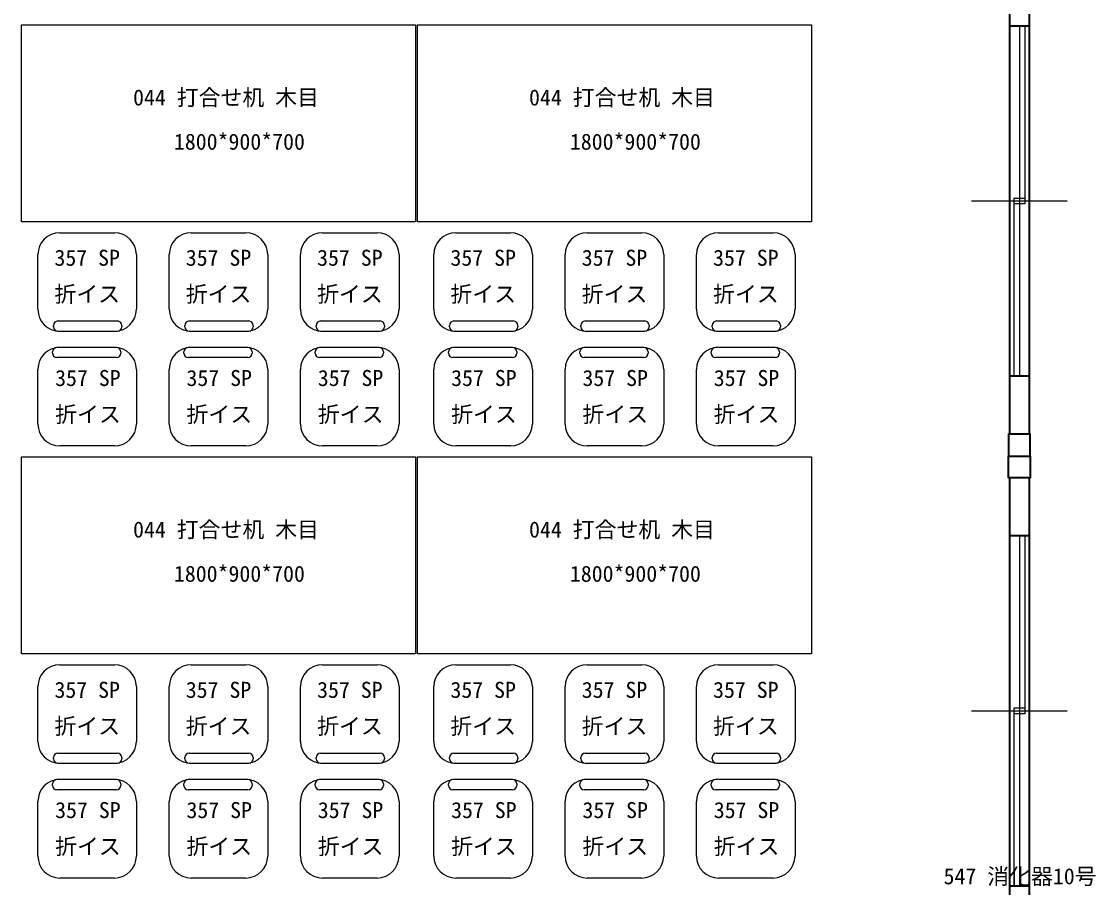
# Model space of a CAD drawing. Units: millimetres at full size, sheet at 1:50; details may follow other scales. Extents: x -7823 to 8572, y -5149 to 5957.
# Drawn here: x -4820 to 87, y -1718 to 2240 of the extents above; entities that cross this region are included whole.
import ezdxf
from ezdxf.enums import TextEntityAlignment as Align

# ---------------------------------------------------------------- set-up
doc = ezdxf.new("R2010")
doc.units = ezdxf.units.MM
doc.header["$LTSCALE"] = 50
doc.layers.add('0-1', color=7, linetype='Continuous', lineweight=25)
doc.layers.add('0-2', color=7, linetype='Continuous', lineweight=25)
doc.styles.add('ＭＳ ゴシック', font='')
doc.styles.get('ＭＳ ゴシック').set_extended_font_data('MS Gothic')

msp = doc.modelspace()

# ---------------------------------------------------------------- linework, layer by layer
at = {"layer": '0-1', "color": 2, "lineweight": 40}
for p, q in [((-306.22, 2483.89), (-306.22, 353.89)), ((-216.22, 2483.89), (-216.22, 353.89)), ((-216.22, 2218.89), (-306.21, 2218.89)), ((-216.22, 618.89), (-306.21, 618.89)), ((-306.22, 153.89), (-306.22, -1976.11)), ((-216.22, 153.89), (-216.22, -1976.11)), ((-216.22, -111.11), (-306.21, -111.11)), ((-216.22, -1711.11), (-306.21, -1711.11))]:
    msp.add_line(p, q, dxfattribs=at)
at = {"layer": '0-1'}
for p, q in [((-261.22, 2218.89), (-261.22, 618.89)), ((-236.22, 2218.89), (-236.22, 1406.39)), ((-286.22, 1431.39), (-286.22, 618.89)), ((-236.22, 1431.39), (-286.22, 1431.39)), ((-43.09, 1418.89), (-479.34, 1418.89)), ((-236.22, 1406.39), (-286.22, 1406.39)), ((-261.22, -111.11), (-261.22, -1711.11)), ((-236.22, -111.11), (-236.22, -923.61)), ((-43.09, -911.11), (-479.34, -911.11)), ((-286.22, -898.61), (-286.22, -1711.11)), ((-236.22, -898.61), (-286.22, -898.61)), ((-236.22, -923.61), (-286.22, -923.61))]:
    msp.add_line(p, q, dxfattribs=at)
at = {"layer": '0-1', "color": 2, "lineweight": 40}
for points in [[(-211.22, 253.89), (-211.22, 353.89), (-311.22, 353.89), (-311.22, 253.89)], [(-211.22, 253.89), (-211.22, 153.89), (-311.22, 153.89), (-311.22, 253.89)]]:
    msp.add_lwpolyline(points, close=True, dxfattribs=at)
at = {"layer": '0-2'}
for p, q in [((-4645.28, 1274.53), (-4395.28, 1274.53)), ((-4045.28, 1274.53), (-3795.28, 1274.53)), ((-3445.28, 1274.53), (-3195.28, 1274.53)), ((-2836.21, 1274.53), (-2586.21, 1274.53)), ((-2236.21, 1274.53), (-1986.21, 1274.53)), ((-1636.21, 1274.53), (-1386.21, 1274.53)), ((-4745.28, 924.53), (-4745.28, 1174.53)), ((-4295.28, 1174.53), (-4295.28, 924.53)), ((-4145.28, 924.53), (-4145.28, 1174.53)), ((-3695.28, 1174.53), (-3695.28, 924.53)), ((-3545.28, 924.53), (-3545.28, 1174.53)), ((-3095.28, 1174.53), (-3095.28, 924.53)), ((-2936.22, 924.53), (-2936.22, 1174.53)), ((-2486.22, 1174.53), (-2486.22, 924.53)), ((-2336.22, 924.53), (-2336.22, 1174.53)), ((-1886.22, 1174.53), (-1886.22, 924.53)), ((-1736.22, 924.53), (-1736.22, 1174.53)), ((-1286.22, 1174.53), (-1286.22, 924.53)), ((-4674.31, 844.53), (-4674.31, 851.1)), ((-4654.31, 871.1), (-4382.04, 871.1)), ((-4362.04, 851.1), (-4362.04, 844.53)), ((-4074.31, 844.53), (-4074.31, 851.1)), ((-4054.31, 871.1), (-3782.04, 871.1)), ((-3762.04, 851.1), (-3762.04, 844.53)), ((-3474.31, 844.53), (-3474.31, 851.1)), ((-3454.31, 871.1), (-3182.04, 871.1)), ((-3162.04, 851.1), (-3162.04, 844.53)), ((-2865.24, 844.53), (-2865.24, 851.1)), ((-2845.24, 871.1), (-2572.97, 871.1)), ((-2552.97, 851.1), (-2552.97, 844.53)), ((-2265.24, 844.53), (-2265.24, 851.1)), ((-2245.24, 871.1), (-1972.97, 871.1)), ((-1952.97, 851.1), (-1952.97, 844.53)), ((-1665.24, 844.53), (-1665.24, 851.1)), ((-1645.24, 871.1), (-1372.97, 871.1)), ((-1352.97, 851.1), (-1352.97, 844.53)), ((-4654.31, 824.53), (-4382.04, 824.53)), ((-4054.31, 824.53), (-3782.04, 824.53)), ((-3454.31, 824.53), (-3182.04, 824.53)), ((-2845.24, 824.53), (-2572.97, 824.53)), ((-2245.24, 824.53), (-1972.97, 824.53)), ((-1645.24, 824.53), (-1372.97, 824.53)), ((-4386.26, 750.18), (-4658.53, 750.18)), ((-3786.26, 750.18), (-4058.53, 750.18)), ((-3186.26, 750.18), (-3458.53, 750.18)), ((-2577.19, 750.18), (-2849.46, 750.18)), ((-1977.19, 750.18), (-2249.46, 750.18)), ((-1377.19, 750.18), (-1649.46, 750.18)), ((-4678.53, 723.61), (-4678.53, 730.18)), ((-4386.26, 703.61), (-4658.53, 703.61)), ((-4366.26, 730.18), (-4366.26, 723.61)), ((-4078.53, 723.61), (-4078.53, 730.18)), ((-3786.26, 703.61), (-4058.53, 703.61)), ((-3766.26, 730.18), (-3766.26, 723.61)), ((-3478.53, 723.61), (-3478.53, 730.18)), ((-3186.26, 703.61), (-3458.53, 703.61)), ((-3166.26, 730.18), (-3166.26, 723.61)), ((-2869.46, 723.61), (-2869.46, 730.18)), ((-2577.19, 703.61), (-2849.46, 703.61)), ((-2557.19, 730.18), (-2557.19, 723.61)), ((-2269.46, 723.61), (-2269.46, 730.18)), ((-1977.19, 703.61), (-2249.46, 703.61)), ((-1957.19, 730.18), (-1957.19, 723.61)), ((-1669.46, 723.61), (-1669.46, 730.18)), ((-1377.19, 703.61), (-1649.46, 703.61)), ((-1357.19, 730.18), (-1357.19, 723.61)), ((-4745.28, 400.18), (-4745.28, 650.18)), ((-4295.28, 650.18), (-4295.28, 400.18)), ((-4145.28, 400.18), (-4145.28, 650.18)), ((-3695.28, 650.18), (-3695.28, 400.18)), ((-3545.28, 400.18), (-3545.28, 650.18)), ((-3095.28, 650.18), (-3095.28, 400.18)), ((-2936.22, 400.18), (-2936.22, 650.18)), ((-2486.22, 650.18), (-2486.22, 400.18)), ((-2336.22, 400.18), (-2336.22, 650.18)), ((-1886.22, 650.18), (-1886.22, 400.18)), ((-1736.22, 400.18), (-1736.22, 650.18)), ((-1286.22, 650.18), (-1286.22, 400.18)), ((-4395.28, 300.18), (-4645.28, 300.18)), ((-3795.28, 300.18), (-4045.28, 300.18)), ((-3195.28, 300.18), (-3445.28, 300.18)), ((-2586.22, 300.18), (-2836.22, 300.18)), ((-1986.22, 300.18), (-2236.22, 300.18)), ((-1386.22, 300.18), (-1636.22, 300.18)), ((-4645.28, -699.82), (-4395.28, -699.82)), ((-4045.28, -699.82), (-3795.28, -699.82)), ((-3445.28, -699.82), (-3195.28, -699.82)), ((-2836.21, -699.82), (-2586.21, -699.82)), ((-2236.21, -699.82), (-1986.21, -699.82)), ((-1636.21, -699.82), (-1386.21, -699.82)), ((-4745.28, -1049.82), (-4745.28, -799.82)), ((-4295.28, -799.82), (-4295.28, -1049.82)), ((-4145.28, -1049.82), (-4145.28, -799.82)), ((-3695.28, -799.82), (-3695.28, -1049.82)), ((-3545.28, -1049.82), (-3545.28, -799.82)), ((-3095.28, -799.82), (-3095.28, -1049.82)), ((-2936.22, -1049.82), (-2936.22, -799.82)), ((-2486.22, -799.82), (-2486.22, -1049.82)), ((-2336.22, -1049.82), (-2336.22, -799.82)), ((-1886.22, -799.82), (-1886.22, -1049.82)), ((-1736.22, -1049.82), (-1736.22, -799.82)), ((-1286.22, -799.82), (-1286.22, -1049.82)), ((-4674.31, -1129.82), (-4674.31, -1123.25)), ((-4654.31, -1103.25), (-4382.04, -1103.25)), ((-4362.04, -1123.25), (-4362.04, -1129.82)), ((-4074.31, -1129.82), (-4074.31, -1123.25)), ((-4054.31, -1103.25), (-3782.04, -1103.25)), ((-3762.04, -1123.25), (-3762.04, -1129.82)), ((-3474.31, -1129.82), (-3474.31, -1123.25)), ((-3454.31, -1103.25), (-3182.04, -1103.25)), ((-3162.04, -1123.25), (-3162.04, -1129.82)), ((-2865.24, -1129.82), (-2865.24, -1123.25)), ((-2845.24, -1103.25), (-2572.97, -1103.25)), ((-2552.97, -1123.25), (-2552.97, -1129.82)), ((-2265.24, -1129.82), (-2265.24, -1123.25)), ((-2245.24, -1103.25), (-1972.97, -1103.25)), ((-1952.97, -1123.25), (-1952.97, -1129.82)), ((-1665.24, -1129.82), (-1665.24, -1123.25)), ((-1645.24, -1103.25), (-1372.97, -1103.25)), ((-1352.97, -1123.25), (-1352.97, -1129.82)), ((-4654.31, -1149.82), (-4382.04, -1149.82)), ((-4054.31, -1149.82), (-3782.04, -1149.82)), ((-3454.31, -1149.82), (-3182.04, -1149.82)), ((-2845.24, -1149.82), (-2572.97, -1149.82)), ((-2245.24, -1149.82), (-1972.97, -1149.82)), ((-1645.24, -1149.82), (-1372.97, -1149.82)), ((-4386.26, -1224.17), (-4658.53, -1224.17)), ((-3786.26, -1224.17), (-4058.53, -1224.17)), ((-3186.26, -1224.17), (-3458.53, -1224.17)), ((-2577.19, -1224.17), (-2849.46, -1224.17)), ((-1977.19, -1224.17), (-2249.46, -1224.17)), ((-1377.19, -1224.17), (-1649.46, -1224.17)), ((-4678.53, -1250.74), (-4678.53, -1244.17)), ((-4386.26, -1270.74), (-4658.53, -1270.74)), ((-4366.26, -1244.17), (-4366.26, -1250.74)), ((-4078.53, -1250.74), (-4078.53, -1244.17)), ((-3786.26, -1270.74), (-4058.53, -1270.74)), ((-3766.26, -1244.17), (-3766.26, -1250.74)), ((-3478.53, -1250.74), (-3478.53, -1244.17)), ((-3186.26, -1270.74), (-3458.53, -1270.74)), ((-3166.26, -1244.17), (-3166.26, -1250.74)), ((-2869.46, -1250.74), (-2869.46, -1244.17)), ((-2577.19, -1270.74), (-2849.46, -1270.74)), ((-2557.19, -1244.17), (-2557.19, -1250.74)), ((-2269.46, -1250.74), (-2269.46, -1244.17)), ((-1977.19, -1270.74), (-2249.46, -1270.74)), ((-1957.19, -1244.17), (-1957.19, -1250.74)), ((-1669.46, -1250.74), (-1669.46, -1244.17)), ((-1377.19, -1270.74), (-1649.46, -1270.74)), ((-1357.19, -1244.17), (-1357.19, -1250.74)), ((-4745.28, -1574.17), (-4745.28, -1324.17)), ((-4295.28, -1324.17), (-4295.28, -1574.17)), ((-4145.28, -1574.17), (-4145.28, -1324.17)), ((-3695.28, -1324.17), (-3695.28, -1574.17)), ((-3545.28, -1574.17), (-3545.28, -1324.17)), ((-3095.28, -1324.17), (-3095.28, -1574.17)), ((-2936.22, -1574.17), (-2936.22, -1324.17)), ((-2486.22, -1324.17), (-2486.22, -1574.17)), ((-2336.22, -1574.17), (-2336.22, -1324.17)), ((-1886.22, -1324.17), (-1886.22, -1574.17)), ((-1736.22, -1574.17), (-1736.22, -1324.17)), ((-1286.22, -1324.17), (-1286.22, -1574.17)), ((-4395.28, -1674.17), (-4645.28, -1674.17)), ((-3795.28, -1674.17), (-4045.28, -1674.17)), ((-3195.28, -1674.17), (-3445.28, -1674.17)), ((-2586.22, -1674.17), (-2836.22, -1674.17)), ((-1986.22, -1674.17), (-2236.22, -1674.17)), ((-1386.22, -1674.17), (-1636.22, -1674.17))]:
    msp.add_line(p, q, dxfattribs=at)
for points in [[(-4820.28, 1324.53), (-4820.28, 2224.53), (-3020.28, 2224.53), (-3020.28, 1324.53)], [(-3011.22, 1324.53), (-3011.22, 2224.53), (-1211.22, 2224.53), (-1211.22, 1324.53)], [(-4820.28, -649.82), (-4820.28, 250.18), (-3020.28, 250.18), (-3020.28, -649.82)], [(-3011.22, -649.82), (-3011.22, 250.18), (-1211.22, 250.18), (-1211.22, -649.82)]]:
    msp.add_lwpolyline(points, close=True, dxfattribs=at)
for centre, radius, start, end in [((-4645.28, 1174.53), 100, 90, 180), ((-4395.28, 1174.53), 100, 0, 90), ((-4045.28, 1174.53), 100, 90, 180), ((-3795.28, 1174.53), 100, 0, 90), ((-3445.28, 1174.53), 100, 90, 180), ((-3195.28, 1174.53), 100, 0, 90), ((-2836.21, 1174.53), 100, 90, 180), ((-2586.21, 1174.53), 100, 0, 90), ((-2236.21, 1174.53), 100, 90, 180), ((-1986.21, 1174.53), 100, 0, 90), ((-1636.21, 1174.53), 100, 90, 180), ((-1386.21, 1174.53), 100, 0, 90), ((-4645.28, 924.53), 100, 180, 270), ((-4395.28, 924.53), 100, 270, 0), ((-4045.28, 924.53), 100, 180, 270), ((-3795.28, 924.53), 100, 270, 0), ((-3445.28, 924.53), 100, 180, 270), ((-3195.28, 924.53), 100, 270, 0), ((-2836.21, 924.53), 100, 180, 270), ((-2586.21, 924.53), 100, 270, 0), ((-2236.21, 924.53), 100, 180, 270), ((-1986.21, 924.53), 100, 270, 0), ((-1636.21, 924.53), 100, 180, 270), ((-1386.21, 924.53), 100, 270, 0), ((-4654.31, 851.1), 20, 90, 180), ((-4654.31, 844.53), 20, 180, 270), ((-4382.04, 851.1), 20, 0, 90), ((-4382.04, 844.53), 20, 270, 0), ((-4054.31, 851.1), 20, 90, 180), ((-4054.31, 844.53), 20, 180, 270), ((-3782.04, 851.1), 20, 0, 90), ((-3782.04, 844.53), 20, 270, 0), ((-3454.31, 851.1), 20, 90, 180), ((-3454.31, 844.53), 20, 180, 270), ((-3182.04, 851.1), 20, 0, 90), ((-3182.04, 844.53), 20, 270, 0), ((-2845.24, 851.1), 20, 90, 180), ((-2845.24, 844.53), 20, 180, 270), ((-2572.97, 851.1), 20, 0, 90), ((-2572.97, 844.53), 20, 270, 0), ((-2245.24, 851.1), 20, 90, 180), ((-2245.24, 844.53), 20, 180, 270), ((-1972.97, 851.1), 20, 0, 90), ((-1972.97, 844.53), 20, 270, 0), ((-1645.24, 851.1), 20, 90, 180), ((-1645.24, 844.53), 20, 180, 270), ((-1372.97, 851.1), 20, 0, 90), ((-1372.97, 844.53), 20, 270, 0), ((-4645.28, 650.18), 100, 90, 180), ((-4658.53, 730.18), 20, 90, 180), ((-4395.28, 650.18), 100, 0, 90), ((-4386.26, 730.18), 20, 0, 90), ((-4045.28, 650.18), 100, 90, 180), ((-4058.53, 730.18), 20, 90, 180), ((-3795.28, 650.18), 100, 0, 90), ((-3786.26, 730.18), 20, 0, 90), ((-3445.28, 650.18), 100, 90, 180), ((-3458.53, 730.18), 20, 90, 180), ((-3195.28, 650.18), 100, 0, 90), ((-3186.26, 730.18), 20, 0, 90), ((-2836.22, 650.18), 100, 90, 180), ((-2849.46, 730.18), 20, 90, 180), ((-2586.22, 650.18), 100, 0, 90), ((-2577.19, 730.18), 20, 0, 90), ((-2236.22, 650.18), 100, 90, 180), ((-2249.46, 730.18), 20, 90, 180), ((-1986.22, 650.18), 100, 0, 90), ((-1977.19, 730.18), 20, 0, 90), ((-1636.22, 650.18), 100, 90, 180), ((-1649.46, 730.18), 20, 90, 180), ((-1386.22, 650.18), 100, 0, 90), ((-1377.19, 730.18), 20, 0, 90), ((-4658.53, 723.61), 20, 180, 270), ((-4386.26, 723.61), 20, 270, 0), ((-4058.53, 723.61), 20, 180, 270), ((-3786.26, 723.61), 20, 270, 0), ((-3458.53, 723.61), 20, 180, 270), ((-3186.26, 723.61), 20, 270, 0), ((-2849.46, 723.61), 20, 180, 270), ((-2577.19, 723.61), 20, 270, 0), ((-2249.46, 723.61), 20, 180, 270), ((-1977.19, 723.61), 20, 270, 0), ((-1649.46, 723.61), 20, 180, 270), ((-1377.19, 723.61), 20, 270, 0), ((-4645.28, 400.18), 100, 180, 270), ((-4395.28, 400.18), 100, 270, 0), ((-4045.28, 400.18), 100, 180, 270), ((-3795.28, 400.18), 100, 270, 0), ((-3445.28, 400.18), 100, 180, 270), ((-3195.28, 400.18), 100, 270, 0), ((-2836.22, 400.18), 100, 180, 270), ((-2586.22, 400.18), 100, 270, 0), ((-2236.22, 400.18), 100, 180, 270), ((-1986.22, 400.18), 100, 270, 0), ((-1636.22, 400.18), 100, 180, 270), ((-1386.22, 400.18), 100, 270, 0), ((-4645.28, -799.82), 100, 90, 180), ((-4395.28, -799.82), 100, 0, 90), ((-4045.28, -799.82), 100, 90, 180), ((-3795.28, -799.82), 100, 0, 90), ((-3445.28, -799.82), 100, 90, 180), ((-3195.28, -799.82), 100, 0, 90), ((-2836.21, -799.82), 100, 90, 180), ((-2586.21, -799.82), 100, 0, 90), ((-2236.21, -799.82), 100, 90, 180), ((-1986.21, -799.82), 100, 0, 90), ((-1636.21, -799.82), 100, 90, 180), ((-1386.21, -799.82), 100, 0, 90), ((-4645.28, -1049.82), 100, 180, 270), ((-4395.28, -1049.82), 100, 270, 0), ((-4045.28, -1049.82), 100, 180, 270), ((-3795.28, -1049.82), 100, 270, 0), ((-3445.28, -1049.82), 100, 180, 270), ((-3195.28, -1049.82), 100, 270, 0), ((-2836.21, -1049.82), 100, 180, 270), ((-2586.21, -1049.82), 100, 270, 0), ((-2236.21, -1049.82), 100, 180, 270), ((-1986.21, -1049.82), 100, 270, 0), ((-1636.21, -1049.82), 100, 180, 270), ((-1386.21, -1049.82), 100, 270, 0), ((-4654.31, -1123.25), 20, 90, 180), ((-4382.04, -1123.25), 20, 0, 90), ((-4054.31, -1123.25), 20, 90, 180), ((-3782.04, -1123.25), 20, 0, 90), ((-3454.31, -1123.25), 20, 90, 180), ((-3182.04, -1123.25), 20, 0, 90), ((-2845.24, -1123.25), 20, 90, 180), ((-2572.97, -1123.25), 20, 0, 90), ((-2245.24, -1123.25), 20, 90, 180), ((-1972.97, -1123.25), 20, 0, 90), ((-1645.24, -1123.25), 20, 90, 180), ((-1372.97, -1123.25), 20, 0, 90), ((-4654.31, -1129.82), 20, 180, 270), ((-4382.04, -1129.82), 20, 270, 0), ((-4054.31, -1129.82), 20, 180, 270), ((-3782.04, -1129.82), 20, 270, 0), ((-3454.31, -1129.82), 20, 180, 270), ((-3182.04, -1129.82), 20, 270, 0), ((-2845.24, -1129.82), 20, 180, 270), ((-2572.97, -1129.82), 20, 270, 0), ((-2245.24, -1129.82), 20, 180, 270), ((-1972.97, -1129.82), 20, 270, 0), ((-1645.24, -1129.82), 20, 180, 270), ((-1372.97, -1129.82), 20, 270, 0), ((-4645.28, -1324.17), 100, 90, 180), ((-4658.53, -1244.17), 20, 90, 180), ((-4395.28, -1324.17), 100, 0, 90), ((-4386.26, -1244.17), 20, 0, 90), ((-4045.28, -1324.17), 100, 90, 180), ((-4058.53, -1244.17), 20, 90, 180), ((-3795.28, -1324.17), 100, 0, 90), ((-3786.26, -1244.17), 20, 0, 90), ((-3445.28, -1324.17), 100, 90, 180), ((-3458.53, -1244.17), 20, 90, 180), ((-3195.28, -1324.17), 100, 0, 90), ((-3186.26, -1244.17), 20, 0, 90), ((-2836.22, -1324.17), 100, 90, 180), ((-2849.46, -1244.17), 20, 90, 180), ((-2586.22, -1324.17), 100, 0, 90), ((-2577.19, -1244.17), 20, 0, 90), ((-2236.22, -1324.17), 100, 90, 180), ((-2249.46, -1244.17), 20, 90, 180), ((-1986.22, -1324.17), 100, 0, 90), ((-1977.19, -1244.17), 20, 0, 90), ((-1636.22, -1324.17), 100, 90, 180), ((-1649.46, -1244.17), 20, 90, 180), ((-1386.22, -1324.17), 100, 0, 90), ((-1377.19, -1244.17), 20, 0, 90), ((-4658.53, -1250.74), 20, 180, 270), ((-4386.26, -1250.74), 20, 270, 0), ((-4058.53, -1250.74), 20, 180, 270), ((-3786.26, -1250.74), 20, 270, 0), ((-3458.53, -1250.74), 20, 180, 270), ((-3186.26, -1250.74), 20, 270, 0), ((-2849.46, -1250.74), 20, 180, 270), ((-2577.19, -1250.74), 20, 270, 0), ((-2249.46, -1250.74), 20, 180, 270), ((-1977.19, -1250.74), 20, 270, 0), ((-1649.46, -1250.74), 20, 180, 270), ((-1377.19, -1250.74), 20, 270, 0), ((-4645.28, -1574.17), 100, 180, 270), ((-4395.28, -1574.17), 100, 270, 0), ((-4045.28, -1574.17), 100, 180, 270), ((-3795.28, -1574.17), 100, 270, 0), ((-3445.28, -1574.17), 100, 180, 270), ((-3195.28, -1574.17), 100, 270, 0), ((-2836.22, -1574.17), 100, 180, 270), ((-2586.22, -1574.17), 100, 270, 0), ((-2236.22, -1574.17), 100, 180, 270), ((-1986.22, -1574.17), 100, 270, 0), ((-1636.22, -1574.17), 100, 180, 270), ((-1386.22, -1574.17), 100, 270, 0)]:
    msp.add_arc(centre, radius, start, end, dxfattribs=at)

# ---------------------------------------------------------------- texts
at = {"layer": '0-2', "color": 4, "style": 'ＭＳ ゴシック'}
for s, p in [('044 打合せ机 木目', (-4310.42, 1833.86)), ('044 打合せ机 木目', (-2501.36, 1833.86)), ('1800*900*700', (-4123.88, 1631.78)), ('1800*900*700', (-2314.81, 1631.78)), ('357 SP', (-4669.6, 1101.37)), ('357 SP', (-4069.6, 1101.37)), ('357 SP', (-3469.6, 1101.37)), ('357 SP', (-2860.53, 1101.37)), ('357 SP', (-2260.53, 1101.37)), ('357 SP', (-1660.53, 1101.37)), ('折イス', (-4669.6, 935.43)), ('折イス', (-4069.6, 935.43)), ('折イス', (-3469.6, 935.43)), ('折イス', (-2860.53, 935.43)), ('折イス', (-2260.53, 935.43)), ('折イス', (-1660.53, 935.43)), ('357 SP', (-4666.5, 551.92)), ('357 SP', (-4066.5, 551.92)), ('357 SP', (-3466.5, 551.92)), ('357 SP', (-2857.43, 551.92)), ('357 SP', (-2257.43, 551.92)), ('357 SP', (-1657.43, 551.92)), ('折イス', (-4666.5, 385.98)), ('折イス', (-4066.5, 385.98)), ('折イス', (-3466.5, 385.98)), ('折イス', (-2857.43, 385.98)), ('折イス', (-2257.43, 385.98)), ('折イス', (-1657.43, 385.98)), ('044 打合せ机 木目', (-4310.42, -140.49)), ('044 打合せ机 木目', (-2501.36, -140.49)), ('1800*900*700', (-4123.88, -342.57)), ('1800*900*700', (-2314.81, -342.57)), ('357 SP', (-4669.6, -872.98)), ('357 SP', (-4069.6, -872.98)), ('357 SP', (-3469.6, -872.98)), ('357 SP', (-2860.53, -872.98)), ('357 SP', (-2260.53, -872.98)), ('357 SP', (-1660.53, -872.98)), ('折イス', (-4669.6, -1038.92)), ('折イス', (-4069.6, -1038.92)), ('折イス', (-3469.6, -1038.92)), ('折イス', (-2860.53, -1038.92)), ('折イス', (-2260.53, -1038.92)), ('折イス', (-1660.53, -1038.92)), ('357 SP', (-4666.5, -1422.43)), ('357 SP', (-4066.5, -1422.43)), ('357 SP', (-3466.5, -1422.43)), ('357 SP', (-2857.43, -1422.43)), ('357 SP', (-2257.43, -1422.43)), ('357 SP', (-1657.43, -1422.43)), ('折イス', (-4666.5, -1588.37)), ('折イス', (-4066.5, -1588.37)), ('折イス', (-3466.5, -1588.37)), ('折イス', (-2857.43, -1588.37)), ('折イス', (-2257.43, -1588.37)), ('折イス', (-1657.43, -1588.37)), ('547 消化器10号', (-607.54, -1724.83))]:
    msp.add_text(s, height=73.31, dxfattribs=at).set_placement(p, align=Align.BOTTOM_LEFT)

doc.saveas('drawing.dxf')
